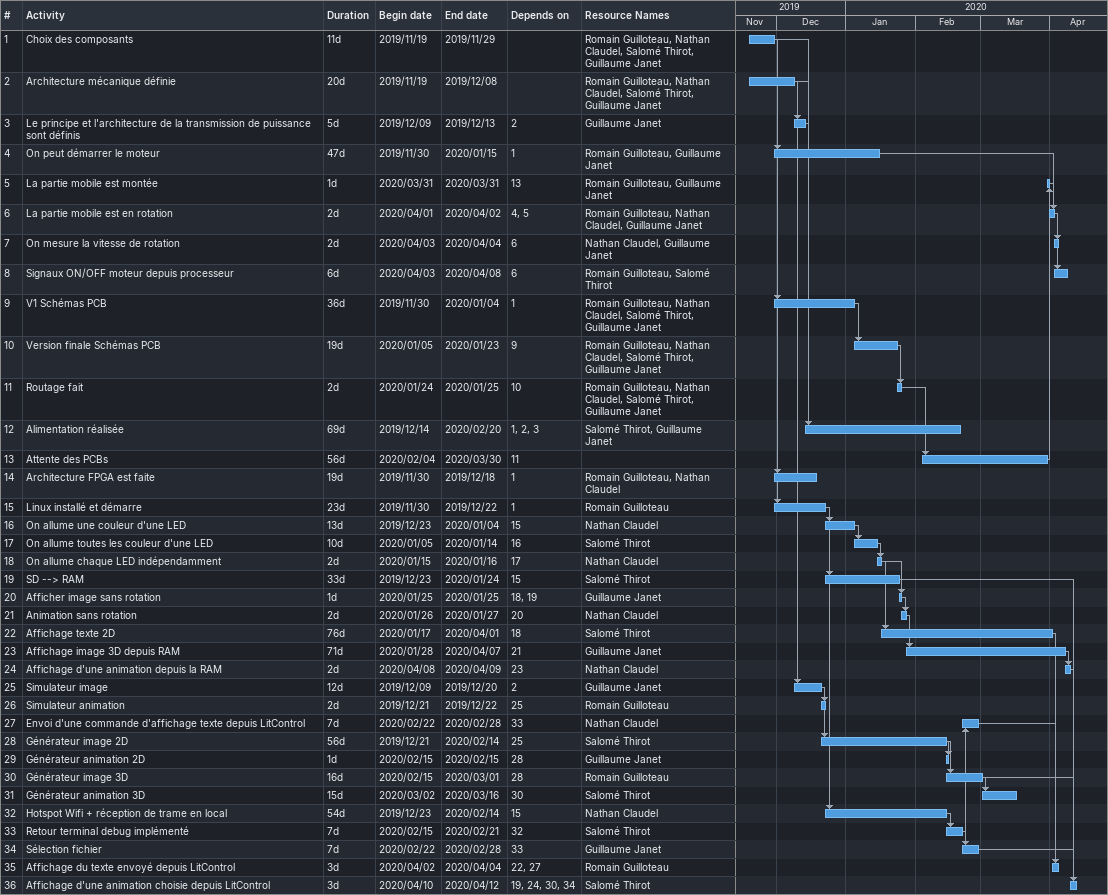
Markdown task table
| ID | Task | Duration | Start | Finish | Predecessors | Resources |
|---|---|---|---|---|---|---|
| 1 | Choix des composants | 11d | 2019-11-19 | 2019-11-29 |  | Romain Guilloteau, Nathan Claudel, Salomé Thirot, Guillaume Janet |
| 2 | Architecture mécanique définie | 20d | 2019-11-19 | 2019-12-08 |  | Romain Guilloteau, Nathan Claudel, Salomé Thirot, Guillaume Janet |
| 3 | Le principe et l'architecture de la transmission de puissance sont définis | 5d | 2019-12-09 | 2019-12-13 | 2 | Guillaume Janet |
| 4 | On peut démarrer le moteur | 47d | 2019-11-30 | 2020-01-15 | 1 | Romain Guilloteau, Guillaume Janet |
| 5 | La partie mobile est montée | 1d | 2020-03-31 | 2020-03-31 | 13 | Romain Guilloteau, Guillaume Janet |
| 6 | La partie mobile est en rotation | 2d | 2020-04-01 | 2020-04-02 | 4, 5 | Romain Guilloteau, Nathan Claudel, Guillaume Janet |
| 7 | On mesure la vitesse de rotation | 2d | 2020-04-03 | 2020-04-04 | 6 | Nathan Claudel, Guillaume Janet |
| 8 | Signaux ON/OFF moteur depuis processeur | 6d | 2020-04-03 | 2020-04-08 | 6 | Romain Guilloteau, Salomé Thirot |
| 9 | V1 Schémas PCB | 36d | 2019-11-30 | 2020-01-04 | 1 | Romain Guilloteau, Nathan Claudel, Salomé Thirot, Guillaume Janet |
| 10 | Version finale Schémas PCB | 19d | 2020-01-05 | 2020-01-23 | 9 | Romain Guilloteau, Nathan Claudel, Salomé Thirot, Guillaume Janet |
| 11 | Routage fait | 2d | 2020-01-24 | 2020-01-25 | 10 | Romain Guilloteau, Nathan Claudel, Salomé Thirot, Guillaume Janet |
| 12 | Alimentation réalisée | 69d | 2019-12-14 | 2020-02-20 | 1, 2, 3 | Salomé Thirot, Guillaume Janet |
| 13 | Attente des PCBs | 56d | 2020-02-04 | 2020-03-30 | 11 |  |
| 14 | Architecture FPGA est faite | 19d | 2019-11-30 | 2019-12-18 | 1 | Romain Guilloteau, Nathan Claudel |
| 15 | Linux installé et démarre | 23d | 2019-11-30 | 2019-12-22 | 1 | Romain Guilloteau |
| 16 | On allume une couleur d'une LED | 13d | 2019-12-23 | 2020-01-04 | 15 | Nathan Claudel |
| 17 | On allume toutes les couleur d'une LED | 10d | 2020-01-05 | 2020-01-14 | 16 | Salomé Thirot |
| 18 | On allume chaque LED indépendamment | 2d | 2020-01-15 | 2020-01-16 | 17 | Nathan Claudel |
| 19 | SD --> RAM | 33d | 2019-12-23 | 2020-01-24 | 15 | Salomé Thirot |
| 20 | Afficher image sans rotation | 1d | 2020-01-25 | 2020-01-25 | 18, 19 | Guillaume Janet |
| 21 | Animation sans rotation | 2d | 2020-01-26 | 2020-01-27 | 20 | Nathan Claudel |
| 22 | Affichage texte 2D | 76d | 2020-01-17 | 2020-04-01 | 18 | Salomé Thirot |
| 23 | Affichage image 3D depuis RAM | 71d | 2020-01-28 | 2020-04-07 | 21 | Guillaume Janet |
| 24 | Affichage d'une animation depuis la RAM | 2d | 2020-04-08 | 2020-04-09 | 23 | Nathan Claudel |
| 25 | Simulateur image | 12d | 2019-12-09 | 2019-12-20 | 2 | Guillaume Janet |
| 26 | Simulateur animation | 2d | 2019-12-21 | 2019-12-22 | 25 | Romain Guilloteau |
| 27 | Envoi d'une commande d'affichage texte depuis LitControl | 7d | 2020-02-22 | 2020-02-28 | 33 | Nathan Claudel |
| 28 | Générateur image 2D | 56d | 2019-12-21 | 2020-02-14 | 25 | Salomé Thirot |
| 29 | Générateur animation 2D | 1d | 2020-02-15 | 2020-02-15 | 28 | Guillaume Janet |
| 30 | Générateur image 3D | 16d | 2020-02-15 | 2020-03-01 | 28 | Romain Guilloteau |
| 31 | Générateur animation 3D | 15d | 2020-03-02 | 2020-03-16 | 30 | Salomé Thirot |
| 32 | Hotspot Wifi + réception de trame en local | 54d | 2019-12-23 | 2020-02-14 | 15 | Nathan Claudel |
| 33 | Retour terminal debug implémenté | 7d | 2020-02-15 | 2020-02-21 | 32 | Salomé Thirot |
| 34 | Sélection fichier | 7d | 2020-02-22 | 2020-02-28 | 33 | Guillaume Janet |
| 35 | Affichage du texte envoyé depuis LitControl | 3d | 2020-04-02 | 2020-04-04 | 22, 27 | Romain Guilloteau |
| 36 | Affichage d'une animation choisie depuis LitControl | 3d | 2020-04-10 | 2020-04-12 | 19, 24, 30, 34 | Salomé Thirot |
